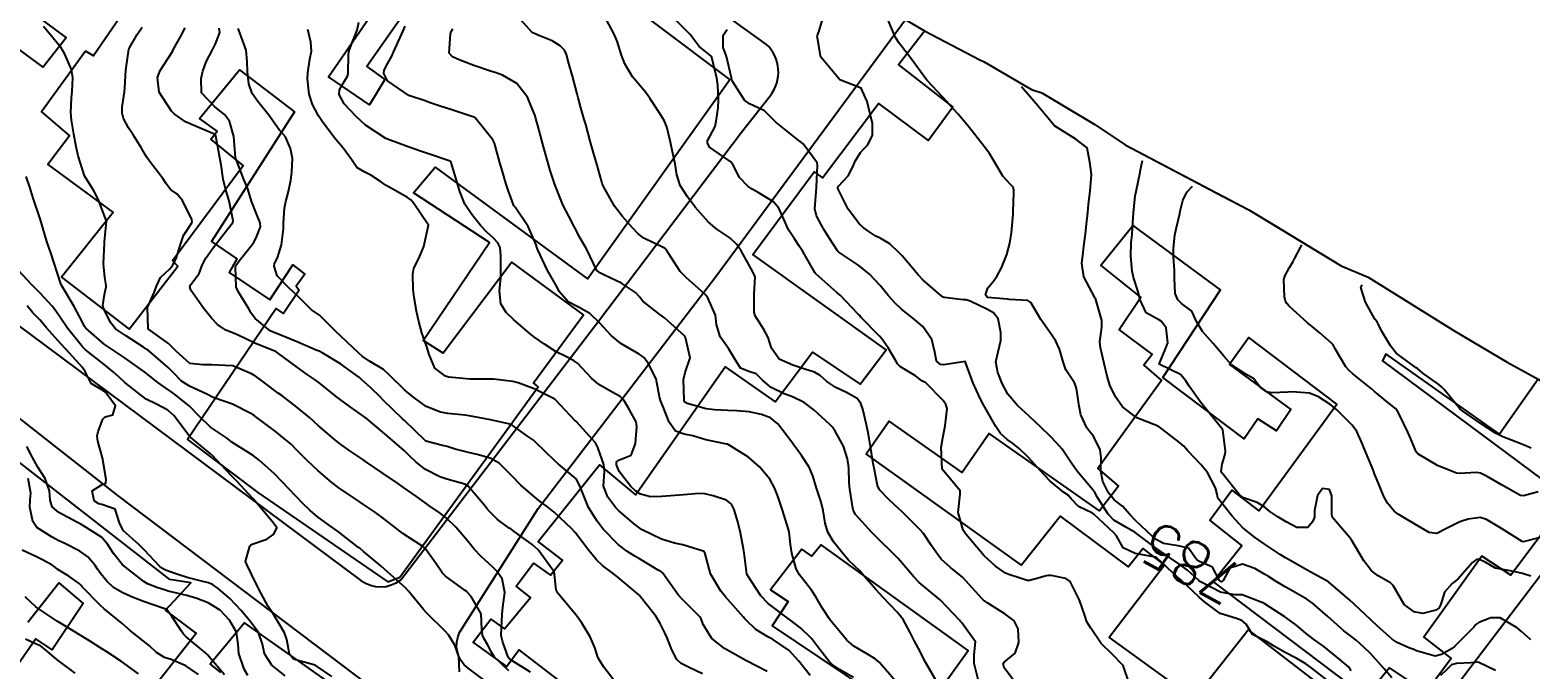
# Model space of a CAD drawing. Header units: metres. Extents: x 318500 to 325275, y 7408834 to 7428799.
# Drawn here: x 320847.7 to 320987, y 7409921.6 to 7409980.9 of the extents above; entities that cross this region are included whole.
import ezdxf
from ezdxf.enums import TextEntityAlignment as Align

# ---------------------------------------------------------------- set-up
doc = ezdxf.new("R2010")
doc.units = ezdxf.units.M
doc.header["$MEASUREMENT"] = 0
for name, color, linetype in [('Area', 45, 'Continuous'), ('Cotas', 45, 'Continuous'), ('Curvas de Nivel 1m', 11, 'Continuous'), ('Curvas de Nivel 5m', 15, 'Continuous'), ('Edificações', 30, 'Continuous'), ('Vias Primárias', 230, 'Continuous')]:
    doc.layers.add(name, color=color, linetype=linetype)
doc.styles.add('Style-STANDARD', font='STANDARD.shx')

msp = doc.modelspace()

# ---------------------------------------------------------------- linework, layer by layer
at = {"layer": 'Area'}
msp.add_lwpolyline([(320926.56, 7409983.34), (320930.76, 7409980.88), (320935.91, 7409978.19), (320936.31, 7409977.99), (320940.7, 7409975.44), (320941.67, 7409975.12), (320944.6, 7409973.37), (320946.57, 7409972.17), (320949.39, 7409970.28), (320958.44, 7409965.54), (320960.87, 7409964.27), (320963.3, 7409962.81), (320969.46, 7409959.05), (320971.97, 7409958.01), (320980.02, 7409953), (320984.87, 7409950.13), (320987.75, 7409948.55), (320990.34, 7409946.89), (320998.12, 7409941.73), (321000, 7409940.63)], dxfattribs=at)
at = {"layer": 'Curvas de Nivel 1m', "flags": 128}
for points, elevation in [([(320924.15, 7409920.85), (320922.87, 7409921.61), (320922.17, 7409922.06), (320921.89, 7409922.33), (320920.81, 7409923.73), (320920.35, 7409924.36), (320920.28, 7409924.44), (320920.2, 7409924.53), (320919.27, 7409925.44), (320918.22, 7409926.24), (320918.01, 7409926.39), (320916.24, 7409927.73), (320915.57, 7409928.42), (320914.28, 7409930.38), (320914.26, 7409930.44), (320914.04, 7409932.18), (320914, 7409932.44), (320913.96, 7409932.79), (320913.65, 7409934.45), (320913.4, 7409935.39), (320913.09, 7409936.46), (320912.84, 7409936.94), (320912.37, 7409937.3), (320911.14, 7409937.71), (320910.37, 7409937.91), (320909.82, 7409937.94), (320908.37, 7409937.81), (320907.58, 7409937.74), (320906.37, 7409937.64), (320905.3, 7409937.63), (320904.37, 7409937.86), (320903.94, 7409938.14), (320903.47, 7409938.58), (320902.4, 7409939.96), (320902.16, 7409940.6), (320902.15, 7409940.87), (320902.42, 7409941.06), (320903.51, 7409941.5), (320903.93, 7409942.58), (320904.04, 7409944.16), (320903.97, 7409944.58), (320903.37, 7409945.69), (320902.84, 7409946.59), (320902.5, 7409946.94), (320901.76, 7409947.35), (320900.51, 7409948.04), (320899.83, 7409948.64), (320898.53, 7409950.02), (320898.17, 7409950.29), (320897.37, 7409950.67), (320896.55, 7409951.09), (320895.46, 7409951.79), (320894.57, 7409952.4), (320894.16, 7409952.71), (320892.59, 7409954.08), (320891.89, 7409954.74), (320891.4, 7409955.54), (320891.27, 7409956.75), (320891.42, 7409957.96), (320891.42, 7409958.75), (320891.42, 7409960), (320891.35, 7409960.75), (320891.14, 7409961.21), (320890.69, 7409961.66), (320890.1, 7409962.18), (320889.54, 7409962.78), (320889.17, 7409963.25), (320888.72, 7409963.82), (320888.07, 7409964.8), (320887.6, 7409965.95), (320887.34, 7409966.8), (320886.78, 7409968.66), (320886.72, 7409968.76), (320886.62, 7409968.81), (320884.79, 7409969.42), (320883.94, 7409969.7), (320882.8, 7409970.11), (320880.88, 7409970.82), (320880.81, 7409970.85), (320880.73, 7409970.89), (320878.83, 7409972.11), (320877.96, 7409972.93), (320877.42, 7409973.52), (320876.85, 7409974.11), (320876.39, 7409974.95), (320876.41, 7409975.41), (320876.88, 7409976.21), (320877.17, 7409976.66), (320877.23, 7409976.94), (320877.26, 7409978.6), (320877.3, 7409978.94), (320877.52, 7409979.54), (320878.05, 7409980.93), (320878.21, 7409981.67)], 778), ([(320928.14, 7409920.44), (320926.55, 7409922.27), (320926.17, 7409922.6), (320925.45, 7409923.02), (320924.19, 7409923.77), (320923.55, 7409924.32), (320922.22, 7409925.93), (320922.04, 7409926.15), (320921.9, 7409926.33), (320921.25, 7409927.33), (320920.66, 7409928.35), (320920.26, 7409928.97), (320919.15, 7409930.38), (320918.84, 7409930.93), (320918.43, 7409932.39), (320918.31, 7409933.19), (320918.18, 7409934.39), (320918.13, 7409934.59), (320917.56, 7409936.4), (320917.17, 7409937.6), (320916.86, 7409938.41), (320916.39, 7409939.25), (320915.43, 7409940.42), (320914.42, 7409941.29), (320912.53, 7409942.47), (320912.47, 7409942.5), (320912.44, 7409942.5), (320912.41, 7409942.5), (320910.44, 7409942.92), (320909.24, 7409943.3), (320908.45, 7409943.44), (320907.64, 7409943.72), (320907.04, 7409944.54), (320906.48, 7409945.98), (320906.25, 7409946.55), (320906.14, 7409946.91), (320905.82, 7409948.56), (320905.08, 7409950.02), (320904.68, 7409950.57), (320904.54, 7409950.69), (320904.27, 7409950.85), (320902.56, 7409951.86), (320901.65, 7409952.61), (320900.59, 7409953.75), (320899.68, 7409954.64), (320898.61, 7409955.24), (320897.66, 7409955.71), (320896.84, 7409956.68), (320896.63, 7409957.08), (320895.71, 7409958.69), (320894.84, 7409960.54), (320894.78, 7409960.71), (320894.76, 7409960.78), (320894.68, 7409961.01), (320893.96, 7409962.72), (320892.73, 7409964.51), (320892.63, 7409964.63), (320892.57, 7409964.73), (320892.08, 7409966.07), (320891.86, 7409966.74), (320891.61, 7409967.59), (320891.28, 7409968.75), (320890.81, 7409970.45), (320890.65, 7409970.76), (320890.05, 7409971.54), (320889.02, 7409972.79), (320888.91, 7409972.86), (320888.84, 7409972.88), (320888.7, 7409972.93), (320886.85, 7409973.53), (320885.87, 7409973.85), (320884.85, 7409974.2), (320884.38, 7409974.37), (320882.86, 7409974.87), (320880.88, 7409976.23), (320880.54, 7409976.9), (320880.56, 7409977.23), (320880.9, 7409977.88), (320881.28, 7409978.52), (320881.45, 7409978.88), (320881.91, 7409979.9), (320882.33, 7409980.88), (320882.52, 7409981.31)], 779), ([(320935.76, 7409920.54), (320935.36, 7409922.16), (320935.38, 7409922.96), (320935.49, 7409924.16), (320934.22, 7409925.94), (320934.1, 7409926.06), (320934, 7409926.17), (320932.25, 7409928.03), (320932.06, 7409928.2), (320930.27, 7409929.67), (320929.73, 7409930.24), (320928.3, 7409931.9), (320928.13, 7409932.08), (320927.94, 7409932.26), (320926.32, 7409933.86), (320925.9, 7409934.29), (320924.36, 7409935.98), (320924.17, 7409936.31), (320924.1, 7409936.57), (320923.82, 7409938.32), (320923.77, 7409938.93), (320923.73, 7409940.32), (320923.6, 7409941.14), (320923.22, 7409942.32), (320922.45, 7409943.72), (320922.2, 7409944.08), (320921.98, 7409944.34), (320920.48, 7409945.71), (320919.59, 7409946.37), (320918.5, 7409946.9), (320917.71, 7409947.19), (320916.51, 7409947.76), (320915.75, 7409948.42), (320915.12, 7409949.03), (320914.53, 7409949.24), (320913.66, 7409949.58), (320913.12, 7409950.46), (320912.55, 7409951.38), (320911.79, 7409952.48), (320911.45, 7409953.62), (320911.34, 7409954.48), (320910.62, 7409956.1), (320910.45, 7409956.33), (320910.29, 7409956.49), (320908.64, 7409957.96), (320908.06, 7409958.53), (320906.95, 7409960.27), (320906.79, 7409960.55), (320906.74, 7409960.61), (320906.68, 7409960.66), (320906.48, 7409960.75), (320904.69, 7409961.64), (320904.15, 7409962.03), (320903.63, 7409962.59), (320902.72, 7409963.63), (320901.96, 7409964.61), (320900.94, 7409966.44), (320900.86, 7409966.63), (320900.83, 7409966.7), (320900.76, 7409966.94), (320900.29, 7409968.63), (320900.09, 7409969.34), (320899.72, 7409970.64), (320899.29, 7409972.19), (320899.16, 7409972.65), (320898.85, 7409973.73), (320898.65, 7409974.44), (320898.59, 7409974.65), (320898.49, 7409975.03), (320898.05, 7409976.66), (320897.72, 7409977.85), (320897.5, 7409978.67), (320897.32, 7409979.07), (320896.93, 7409979.48), (320896.18, 7409979.94), (320894.94, 7409980.43), (320894.33, 7409980.72), (320892.96, 7409982.22)], 781), ([(320939.39, 7409920.1), (320938.16, 7409921.75), (320938.07, 7409922.12), (320938.1, 7409922.2), (320938.17, 7409922.27), (320939.19, 7409923.1), (320939.51, 7409924.1), (320939.47, 7409925.36), (320939.08, 7409926.11), (320938.23, 7409926.75), (320936.63, 7409927.76), (320936.25, 7409928.02), (320936.1, 7409928.15), (320934.28, 7409930.17), (320933.16, 7409931.05), (320932.3, 7409931.85), (320932.14, 7409932.04), (320932.02, 7409932.2), (320931.39, 7409933.13), (320930.65, 7409934.23), (320930.34, 7409934.6), (320928.65, 7409936.25), (320928.36, 7409936.52), (320927.47, 7409937.36), (320926.58, 7409938.28), (320926.39, 7409938.69), (320926.07, 7409940.29), (320925.99, 7409940.71), (320925.73, 7409942.29), (320925.57, 7409943.42), (320925.38, 7409944.3), (320925.03, 7409945.76), (320924.86, 7409946.3), (320924.5, 7409946.76), (320923.52, 7409947.3), (320922.51, 7409947.76), (320921.69, 7409948.34), (320921.06, 7409948.89), (320920.53, 7409949.18), (320919.64, 7409949.48), (320918.53, 7409949.84), (320917.27, 7409950.4), (320916.55, 7409951.41), (320916.25, 7409952.41), (320915.85, 7409953.15), (320915.03, 7409954.43), (320914.93, 7409954.77), (320914.93, 7409956.44), (320915.04, 7409958.04), (320914.86, 7409958.44), (320914.66, 7409958.78), (320913.72, 7409960.45), (320913.3, 7409961.08), (320912.69, 7409961.65), (320911.47, 7409962.48), (320910.71, 7409963.11), (320909.46, 7409964.51), (320908.74, 7409965.47), (320908.07, 7409966.53), (320907.75, 7409967.51), (320907.6, 7409968.54), (320907.27, 7409970.08), (320907.16, 7409970.54), (320906.83, 7409971.95), (320906.59, 7409972.55), (320906.11, 7409973.3), (320905.29, 7409974.57), (320904.87, 7409975.15), (320903.65, 7409976.59), (320902.91, 7409977.8), (320902.63, 7409978.6), (320902.22, 7409979.9), (320901.9, 7409980.62), (320900.97, 7409982.35)], 782), ([(320949.78, 7409920.33), (320949.22, 7409921.97), (320948.19, 7409923.03), (320947.18, 7409924), (320946.21, 7409925.42), (320945.98, 7409925.78), (320945.84, 7409926.02), (320945.64, 7409926.6), (320945.17, 7409928.03), (320944.28, 7409929.76), (320943.9, 7409930.05), (320942.53, 7409930.31), (320942.28, 7409930.32), (320942.07, 7409930.28), (320941.31, 7409930.08), (320940.5, 7409929.86), (320940.28, 7409929.86), (320939.54, 7409930.1), (320938.59, 7409930.42), (320938.28, 7409930.55), (320937.36, 7409931.2), (320936.3, 7409932.15), (320934.59, 7409934.17), (320934.34, 7409934.54), (320933.88, 7409936.18), (320934.07, 7409937.87), (320934.07, 7409938.17), (320932.41, 7409940.2), (320932.31, 7409942.2), (320932.45, 7409943.09), (320932.68, 7409944.2), (320932.86, 7409945.81), (320932.74, 7409946.2), (320932.5, 7409946.56), (320930.84, 7409948.23), (320930.62, 7409948.33), (320930.52, 7409948.39), (320929.92, 7409948.85), (320928.53, 7409949.68), (320928.26, 7409949.98), (320928.1, 7409950.26), (320927.39, 7409951.44), (320926.81, 7409952.28), (320926.57, 7409952.54), (320924.86, 7409954.31), (320924.74, 7409954.44), (320924.6, 7409954.59), (320922.91, 7409956.33), (320922.62, 7409956.6), (320920.93, 7409958.07), (320920.65, 7409958.32), (320920.62, 7409958.36), (320920.57, 7409958.44), (320919.45, 7409960.38), (320919.16, 7409960.86), (320918.69, 7409961.57), (320918.14, 7409962.4), (320917.66, 7409963.46), (320917.23, 7409964.41), (320916.74, 7409964.99), (320915.31, 7409965.87), (320914.76, 7409966.18), (320914.34, 7409966.45), (320913.57, 7409967.26), (320912.96, 7409968.47), (320912.78, 7409968.71), (320912.08, 7409969.19), (320910.8, 7409970.08), (320910.61, 7409970.49), (320910.61, 7409970.69), (320910.82, 7409971.08), (320911.33, 7409971.99), (320911.42, 7409972.48), (320911.6, 7409973.73), (320911.62, 7409974.48), (320911.55, 7409975.82), (320911.46, 7409976.48), (320911, 7409978.41), (320910.97, 7409978.49), (320910.92, 7409978.55), (320909.83, 7409979.41), (320908.98, 7409980.52), (320908.94, 7409980.58), (320906.97, 7409982.55)], 783), ([(320974.16, 7409920.81), (320973.45, 7409921.65), (320972.19, 7409923.07), (320971.57, 7409923.67), (320970.85, 7409924.32), (320970.21, 7409924.83), (320969.72, 7409925.2), (320969.12, 7409925.71), (320968.23, 7409926.52), (320966.81, 7409927.74), (320966.26, 7409928.13), (320965.4, 7409928.62), (320964.27, 7409929.26), (320963.42, 7409929.78), (320962.72, 7409930.22), (320962.29, 7409930.48), (320961.45, 7409930.97), (320960.3, 7409931.38), (320959.12, 7409931.01), (320958.5, 7409929.85), (320958.39, 7409929.74), (320958.28, 7409929.75), (320958.17, 7409929.85), (320957.51, 7409931.08), (320956.3, 7409931.63), (320956.13, 7409931.71), (320955.95, 7409931.89), (320955.27, 7409932.85), (320954.32, 7409933.09), (320952.95, 7409933.3), (320952.33, 7409933.63), (320951.94, 7409933.94), (320950.35, 7409935.44), (320949.84, 7409935.97), (320949.16, 7409936.77), (320948.37, 7409937.35), (320947.84, 7409938), (320947.33, 7409939.06), (320947.13, 7409940), (320947.16, 7409941.28), (320947.06, 7409942), (320946.45, 7409943.25), (320946.11, 7409943.67), (320945.83, 7409944.02), (320945.29, 7409945.22), (320945.11, 7409946.03), (320944.88, 7409947.67), (320944.75, 7409948.04), (320944.68, 7409948.2), (320944.52, 7409948.47), (320943.89, 7409949.4), (320943.68, 7409950.05), (320943.29, 7409951.33), (320942.95, 7409952.06), (320942.58, 7409952.63), (320941.57, 7409954.08), (320940.62, 7409955.66), (320940.35, 7409955.83), (320938.62, 7409955.95), (320938.46, 7409955.97), (320936.62, 7409956.13), (320936.57, 7409956.15), (320936.42, 7409956.36), (320936.63, 7409957.02), (320937.16, 7409957.63), (320937.5, 7409958.14), (320937.9, 7409958.89), (320938.39, 7409960.12), (320938.69, 7409961.16), (320938.85, 7409962.12), (320938.98, 7409963.87), (320938.99, 7409964.12), (320939.07, 7409965.8), (320939.07, 7409966.12), (320938.99, 7409966.35), (320938.76, 7409966.6), (320938.04, 7409967.4), (320937.59, 7409968.14), (320936.8, 7409969.48), (320936.31, 7409970.15), (320934.84, 7409971.98), (320934.68, 7409972.17), (320933.84, 7409973.17), (320932.94, 7409974.2), (320932.86, 7409974.28), (320931.05, 7409976.23), (320930.89, 7409976.42), (320929.55, 7409978.24), (320928.93, 7409979.04), (320928.39, 7409979.72), (320928.05, 7409980.26), (320927.39, 7409981.85)], 786), ([(320892.15, 7409921.47), (320890.83, 7409922.75), (320890.57, 7409923.15), (320890.18, 7409923.92), (320889.86, 7409924.44), (320889.71, 7409924.77), (320889.65, 7409925.32), (320889.58, 7409926.77), (320888.66, 7409928.37), (320888.29, 7409928.79), (320888.27, 7409928.81), (320888.25, 7409928.83), (320888.11, 7409928.94), (320886.26, 7409930.27), (320885.99, 7409930.54), (320885.79, 7409930.82), (320885.17, 7409931.71), (320884.37, 7409932.84), (320884.3, 7409932.91), (320884.08, 7409933.07), (320882.32, 7409934.23), (320881.47, 7409934.88), (320880.34, 7409935.74), (320879.66, 7409936.22), (320878.65, 7409936.92), (320878.35, 7409937.12), (320877.78, 7409937.51), (320876.37, 7409938.47), (320875.72, 7409938.96), (320874.4, 7409940.07), (320873.43, 7409940.98), (320872.92, 7409941.49), (320872.42, 7409942), (320871.92, 7409942.5), (320871.33, 7409943.02), (320870.44, 7409943.72), (320868.66, 7409945.05), (320868.46, 7409945.19), (320868.13, 7409945.39), (320866.48, 7409946.22), (320864.78, 7409946.81), (320864.49, 7409946.94), (320864.16, 7409947.11), (320862.5, 7409947.9), (320861.74, 7409948.37), (320860.97, 7409949.15), (320860.52, 7409949.63), (320858.67, 7409951.19), (320858.54, 7409951.29), (320858.23, 7409951.51), (320856.56, 7409952.6), (320855.63, 7409953.22), (320855.14, 7409953.79), (320854.59, 7409954.95), (320854.51, 7409955.16), (320854.48, 7409955.24), (320854.45, 7409955.38), (320854.61, 7409956.4), (320854.74, 7409957.11), (320854.75, 7409957.24), (320854.63, 7409957.98), (320854.51, 7409959.24), (320854.6, 7409961.17), (320854.6, 7409961.24), (320854.61, 7409961.31), (320854.68, 7409962.24), (320854.77, 7409963.17), (320854.77, 7409963.24), (320854.7, 7409963.45), (320854.02, 7409965.25), (320853.57, 7409966.09), (320852.83, 7409967.27), (320852.75, 7409967.43), (320852.15, 7409969.28), (320851.95, 7409970.12), (320851.74, 7409971.28), (320851.52, 7409972.58), (320851.46, 7409973.28), (320851.52, 7409974.61), (320851.58, 7409975.28), (320851.65, 7409976.51), (320851.53, 7409977.28), (320850.9, 7409978.7), (320850.7, 7409979.09), (320850.57, 7409979.3), (320848.94, 7409981.28)], 772), ([(320894.15, 7409921.34), (320892.52, 7409922.37), (320892.17, 7409922.62), (320892.08, 7409922.73), (320891.59, 7409924.14), (320891.45, 7409924.74), (320891.46, 7409925.48), (320891.54, 7409926.74), (320891.58, 7409927.39), (320891.78, 7409928.74), (320891.54, 7409930.02), (320891.01, 7409930.75), (320890.64, 7409931.12), (320890.28, 7409931.44), (320889.59, 7409932.07), (320888.94, 7409932.78), (320888.31, 7409933.53), (320887.24, 7409934.8), (320886.34, 7409935.68), (320885.69, 7409936.17), (320884.73, 7409936.83), (320884.35, 7409937.1), (320883.56, 7409937.66), (320882.37, 7409938.5), (320881.81, 7409938.88), (320880.39, 7409939.84), (320878.83, 7409940.91), (320878.58, 7409941.09), (320878.41, 7409941.2), (320877.38, 7409941.9), (320876.43, 7409942.57), (320875.93, 7409942.96), (320874.45, 7409944.24), (320873.64, 7409944.98), (320872.47, 7409945.96), (320871.06, 7409947.02), (320870.73, 7409947.26), (320870.49, 7409947.44), (320869.04, 7409948.51), (320868.51, 7409948.9), (320868.41, 7409948.96), (320868.24, 7409949.05), (320866.52, 7409949.78), (320865.79, 7409949.82), (320864.52, 7409949.88), (320863.76, 7409949.88), (320862.52, 7409950), (320861.26, 7409951.15), (320860.55, 7409951.85), (320858.69, 7409953.19), (320858.64, 7409953.26), (320858.59, 7409955.19), (320859.2, 7409956.59), (320859.42, 7409957.18), (320859.81, 7409957.99), (320860.64, 7409958.76), (320860.83, 7409958.98), (320860.94, 7409959.16), (320861.25, 7409959.75), (320861.7, 7409961.14), (320861.93, 7409961.89), (320862.7, 7409963.06), (320862.72, 7409963.1), (320862.73, 7409963.13), (320862.7, 7409963.37), (320861.84, 7409965.14), (320861.31, 7409965.73), (320860.74, 7409966.14), (320860.29, 7409966.72), (320860, 7409967.17), (320858.77, 7409968.79), (320858.5, 7409969.19), (320858.02, 7409969.97), (320857.26, 7409971.21), (320856.82, 7409971.88), (320856.35, 7409972.74), (320856.24, 7409973.22), (320856.25, 7409973.8), (320856.46, 7409975.22), (320856.49, 7409975.59), (320856.59, 7409977.21), (320856.87, 7409979.17), (320856.88, 7409979.21), (320856.89, 7409979.23), (320856.91, 7409979.29), (320857.62, 7409980.52), (320858.1, 7409981.2)], 773), ([(320901.89, 7409920.6), (320900.96, 7409921.81), (320900.47, 7409922.63), (320900.38, 7409922.84), (320900.18, 7409923.54), (320899.71, 7409924.63), (320898.9, 7409925.95), (320898.41, 7409926.65), (320898.22, 7409926.87), (320896.69, 7409928.67), (320896.56, 7409928.98), (320896.37, 7409930.68), (320896.32, 7409930.73), (320896.27, 7409930.78), (320894.86, 7409932.7), (320894.31, 7409933.19), (320892.65, 7409934.4), (320892.33, 7409934.64), (320892.19, 7409934.73), (320891.11, 7409935.52), (320890.34, 7409936.26), (320890.12, 7409936.53), (320889.94, 7409936.77), (320888.38, 7409938.6), (320888.07, 7409938.79), (320886.39, 7409939.26), (320885.73, 7409939.48), (320884.4, 7409940.16), (320883.54, 7409940.85), (320882.97, 7409941.41), (320882.42, 7409941.91), (320881.32, 7409942.88), (320880.44, 7409943.64), (320878.89, 7409944.91), (320878.46, 7409945.24), (320877.42, 7409945.99), (320876.49, 7409946.65), (320876.11, 7409946.95), (320874.5, 7409948.22), (320874.06, 7409948.53), (320873.41, 7409948.99), (320872.52, 7409949.62), (320870.64, 7409951.03), (320870.54, 7409951.08), (320870.47, 7409951.11), (320868.55, 7409951.87), (320867.01, 7409952.63), (320866.57, 7409952.82), (320865.88, 7409953.09), (320865.1, 7409953.63), (320864.58, 7409954.19), (320863.78, 7409955.12), (320862.62, 7409956.8), (320862.53, 7409957.13), (320862.55, 7409957.21), (320862.62, 7409957.32), (320863.4, 7409958.36), (320863.68, 7409959.12), (320864.01, 7409959.77), (320864.67, 7409960.7), (320864.97, 7409961.11), (320865.72, 7409962.06), (320866.52, 7409963.08), (320866.55, 7409963.23), (320866.18, 7409965.09), (320865.85, 7409966.2), (320865.63, 7409967.1), (320865.42, 7409968.45), (320865.31, 7409969.1), (320864.97, 7409970.95), (320864.94, 7409971.11), (320864.91, 7409971.21), (320864.81, 7409971.28), (320864.51, 7409971.42), (320862.82, 7409972.13), (320862.12, 7409972.44), (320861.08, 7409973.16), (320860.83, 7409973.41), (320859.67, 7409975.18), (320859.52, 7409976.54), (320859.78, 7409977.18), (320860.91, 7409978.97), (320861.02, 7409979.16), (320861.69, 7409980.39), (320862.08, 7409981.14)], 774), ([(320916.16, 7409921.42), (320914.17, 7409922.44), (320912.19, 7409923.55), (320911.02, 7409924.48), (320910.21, 7409925.76), (320910.01, 7409926.29), (320909.88, 7409926.5), (320908.24, 7409928.13), (320907.89, 7409928.53), (320906.88, 7409929.93), (320906.45, 7409930.55), (320906.36, 7409930.63), (320906.28, 7409930.68), (320906.01, 7409930.83), (320904.29, 7409931.86), (320903.85, 7409932.13), (320903.11, 7409932.59), (320902.31, 7409933.2), (320900.91, 7409934.62), (320900.34, 7409935.35), (320899.56, 7409936.64), (320898.98, 7409938.04), (320898.75, 7409938.65), (320898.39, 7409939.3), (320896.75, 7409940.67), (320896.41, 7409940.95), (320894.62, 7409942.71), (320894.53, 7409942.8), (320894.44, 7409942.88), (320893.9, 7409943.26), (320892.46, 7409944.26), (320892.13, 7409944.41), (320890.46, 7409944.76), (320888.47, 7409945.15), (320888.05, 7409945.21), (320886.47, 7409945.37), (320885.8, 7409945.49), (320884.48, 7409946.01), (320883.29, 7409946.86), (320882.85, 7409947.22), (320882.5, 7409947.51), (320881.1, 7409948.88), (320880.52, 7409949.45), (320879.21, 7409950.23), (320878.54, 7409950.67), (320878.24, 7409950.92), (320876.56, 7409952.54), (320876.12, 7409952.95), (320874.58, 7409954.47), (320874.29, 7409954.68), (320873.81, 7409954.98), (320872.61, 7409956.2), (320871.71, 7409957.01), (320870.64, 7409958.13), (320870.34, 7409959.03), (320870.4, 7409959.28), (320870.66, 7409959.79), (320871.04, 7409961.02), (320871.21, 7409962.51), (320871.23, 7409963.02), (320871.33, 7409964.41), (320871.44, 7409965.02), (320871.68, 7409965.96), (320871.89, 7409967.01), (320872.01, 7409967.76), (320872.06, 7409969.01), (320871.87, 7409969.94), (320871.42, 7409971.02), (320871.13, 7409971.34), (320870.82, 7409971.68), (320869.86, 7409973.04), (320868.85, 7409974.33), (320868.32, 7409975.06), (320868, 7409975.94), (320867.87, 7409977.07), (320867.85, 7409978.02), (320867.74, 7409979.07), (320867.08, 7409980.94), (320867.02, 7409981.08)], 776), ([(320920.15, 7409921.03), (320919.09, 7409922.38), (320918.18, 7409923.36), (320916.65, 7409924.41), (320916.2, 7409924.63), (320915.09, 7409925.31), (320914.22, 7409926.13), (320914.07, 7409926.29), (320913.94, 7409926.44), (320912.25, 7409928.38), (320912.17, 7409928.47), (320911.85, 7409928.88), (320910.88, 7409930.48), (320910.34, 7409932.45), (320910.33, 7409932.49), (320910.3, 7409932.54), (320910.21, 7409932.58), (320908.31, 7409933.17), (320907.53, 7409933.31), (320906.32, 7409933.68), (320904.54, 7409934.57), (320904.33, 7409934.71), (320903.81, 7409935.1), (320902.36, 7409936.31), (320902.08, 7409936.6), (320901.34, 7409937.58), (320900.95, 7409938.62), (320901.04, 7409939.98), (320900.97, 7409940.62), (320900.43, 7409942.2), (320900.21, 7409942.63), (320898.46, 7409944.54), (320898.41, 7409944.6), (320898.35, 7409944.65), (320896.49, 7409946.62), (320896.41, 7409946.68), (320894.5, 7409947.65), (320893.03, 7409948.21), (320892.51, 7409948.32), (320890.74, 7409948.53), (320890.52, 7409948.55), (320888.76, 7409948.54), (320888.52, 7409948.55), (320886.59, 7409948.74), (320886.52, 7409948.74), (320886.47, 7409948.76), (320886.27, 7409948.81), (320885.27, 7409949.57), (320884.76, 7409950.84), (320884.55, 7409951.56), (320884.08, 7409952.85), (320883.76, 7409954.03), (320883.58, 7409954.86), (320883.36, 7409956.11), (320883.28, 7409956.86), (320883.22, 7409958.28), (320883.34, 7409958.86), (320883.78, 7409959.73), (320884.25, 7409960.85), (320884.7, 7409962.84), (320883.32, 7409964.86), (320883.06, 7409965.19), (320882.74, 7409965.42), (320881.59, 7409966.04), (320880.75, 7409966.52), (320880.22, 7409966.9), (320879.34, 7409967.49), (320878.77, 7409967.75), (320878.02, 7409968.18), (320877.53, 7409968.94), (320876.8, 7409969.96), (320875.94, 7409970.96), (320874.83, 7409972.43), (320874.47, 7409972.98), (320873.92, 7409974.05), (320873.62, 7409974.99), (320873.46, 7409976.42), (320873.48, 7409976.99), (320873.66, 7409978.24), (320873.81, 7409978.99), (320873.76, 7409979.82), (320873.48, 7409980.99)], 777), ([(320968.15, 7409920.62), (320966.74, 7409921.73), (320966.18, 7409922.11), (320965.33, 7409922.61), (320964.19, 7409923.2), (320963.17, 7409923.79), (320962.58, 7409924.17), (320962.21, 7409924.35), (320961.23, 7409924.84), (320960.62, 7409925.82), (320960.22, 7409926.16), (320959.73, 7409926.33), (320958.23, 7409926.81), (320956.75, 7409927.87), (320956.26, 7409928.3), (320954.56, 7409929.91), (320954.41, 7409930.04), (320954.28, 7409930.15), (320952.36, 7409931.93), (320952.3, 7409931.98), (320952.2, 7409932.03), (320950.31, 7409932.37), (320949.22, 7409932.88), (320948.58, 7409933.99), (320948.33, 7409934.27), (320946.49, 7409936.01), (320946.36, 7409936.11), (320945.06, 7409936.73), (320944.37, 7409937.43), (320944.1, 7409937.77), (320943.68, 7409938.05), (320942.4, 7409939.12), (320941.51, 7409940.08), (320940.43, 7409941.27), (320939.55, 7409942.1), (320938.93, 7409942.6), (320938.45, 7409942.94), (320937.82, 7409943.5), (320937.39, 7409944.14), (320936.48, 7409945.72), (320936.24, 7409946.15), (320935.97, 7409946.68), (320935.29, 7409948.16), (320934.54, 7409950.17), (320932.54, 7409949.86), (320932.24, 7409949.91), (320931.88, 7409950.21), (320931.71, 7409951.06), (320931.43, 7409952.22), (320930.59, 7409953.42), (320929.64, 7409954.24), (320928.61, 7409955.04), (320927.99, 7409955.63), (320927.43, 7409956.27), (320926.63, 7409957.24), (320925.64, 7409958.3), (320924.66, 7409959.09), (320922.81, 7409960.33), (320922.68, 7409960.46), (320921.94, 7409961.59), (320921.48, 7409962.35), (320921.19, 7409962.84), (320920.72, 7409963.71), (320920.57, 7409964.36), (320920.73, 7409966.33), (320920.73, 7409966.36), (320920.77, 7409967.07), (320920.81, 7409968.36), (320920.78, 7409968.63), (320919.48, 7409970.38), (320918.82, 7409970.91), (320916.94, 7409972.41), (320916.84, 7409972.51), (320915.89, 7409973.46), (320914.86, 7409973.95), (320914.5, 7409974.09), (320914.05, 7409974.45), (320912.89, 7409976.22), (320912.84, 7409976.47), (320912.84, 7409976.52), (320912.36, 7409978.48), (320912.06, 7409979.34), (320912.05, 7409980.48), (320912.43, 7409981)], 784), ([(320987.09, 7409924.35), (320986.22, 7409925.11), (320985.82, 7409925.48), (320984.23, 7409926.4), (320983.35, 7409926.39), (320982.23, 7409925.96), (320981.98, 7409925.77), (320981.78, 7409925.54), (320980.2, 7409923.94), (320980.01, 7409923.75), (320979.76, 7409923.56), (320978.79, 7409922.98), (320978.19, 7409922.83), (320976.47, 7409923.33), (320976.2, 7409923.44), (320975.75, 7409923.62), (320974.67, 7409924.1), (320974.21, 7409924.41), (320972.81, 7409925.65), (320972.23, 7409926.18), (320970.64, 7409927.69), (320970.26, 7409928.04), (320968.28, 7409929.72), (320966.99, 7409930.44), (320966.29, 7409930.83), (320964.64, 7409931.77), (320964.3, 7409931.97), (320963.8, 7409932.28), (320962.32, 7409933.25), (320961.51, 7409933.81), (320960.34, 7409934.75), (320959.35, 7409935.84), (320958.37, 7409937.04), (320958.01, 7409937.49), (320957.94, 7409937.86), (320957.79, 7409938.46), (320957.03, 7409939.87), (320956.42, 7409940.62), (320955.22, 7409941.9), (320954.86, 7409942.32), (320954.45, 7409942.66), (320952.8, 7409943.93), (320952.46, 7409944.17), (320952.07, 7409944.33), (320950.47, 7409944.95), (320949.15, 7409945.98), (320948.5, 7409946.89), (320947.97, 7409948), (320947.72, 7409948.81), (320947.46, 7409950), (320947.11, 7409951.46), (320947.05, 7409952.01), (320947.23, 7409953.36), (320947.24, 7409954), (320946.68, 7409955.95), (320946.66, 7409956.01), (320946.62, 7409956.07), (320945.55, 7409958.03), (320945.38, 7409959.32), (320945.46, 7409960.03), (320945.57, 7409960.9), (320945.7, 7409962.03), (320945.8, 7409962.94), (320945.92, 7409964.02), (320945.99, 7409964.77), (320946.14, 7409966.02), (320946.27, 7409967.52), (320946.22, 7409968.02), (320946.12, 7409968.69), (320945.86, 7409970.02), (320944.82, 7409970.82), (320942.84, 7409972.07), (320941.12, 7409974.09), (320939.76, 7409975.67)], 787), ([(320987.07, 7409930.25), (320986.29, 7409930.51), (320985.49, 7409930.69), (320984.29, 7409930.9), (320983.78, 7409931), (320982.88, 7409931.52), (320982.3, 7409931.82), (320982.04, 7409931.8), (320981.67, 7409931.54), (320980.28, 7409929.99), (320979.78, 7409929.57), (320979.05, 7409928.79), (320978.68, 7409927.58), (320978.52, 7409927.3), (320978.24, 7409927.11), (320977.03, 7409926.81), (320976.24, 7409926.95), (320975.31, 7409927.62), (320974.28, 7409929.38), (320974.04, 7409929.64), (320972.9, 7409930.28), (320972.29, 7409930.75), (320971.55, 7409931.68), (320970.46, 7409933.56), (320970.38, 7409933.69), (320970.33, 7409933.77), (320968.66, 7409935.72), (320968.6, 7409935.95), (320968.59, 7409937.72), (320968.39, 7409938.29), (320967.72, 7409938.4), (320967.26, 7409937.74), (320966.98, 7409936.35), (320966.97, 7409935.74), (320966.8, 7409935.3), (320966.35, 7409934.78), (320965.34, 7409934.77), (320964.35, 7409935.3), (320963.58, 7409935.78), (320962.84, 7409936.27), (320962.37, 7409936.65), (320961.66, 7409937.1), (320960.38, 7409937.54), (320960, 7409937.83), (320958.41, 7409939.81), (320958.38, 7409939.85), (320958.3, 7409939.96), (320958.42, 7409940.65), (320958.69, 7409941.59), (320958.7, 7409941.85), (320958.46, 7409943.85), (320956.84, 7409945.87), (320956.5, 7409946.3), (320955.34, 7409947.9), (320955.02, 7409948.4), (320954.53, 7409948.98), (320952.54, 7409949.93), (320953.13, 7409951.35), (320953.35, 7409951.92), (320953.19, 7409953.32), (320952.73, 7409953.93), (320952.6, 7409954.02), (320951.35, 7409954.69), (320950.77, 7409955.96), (320950.63, 7409956.55), (320950.18, 7409957.97), (320950.06, 7409958.57), (320949.92, 7409959.97), (320949.96, 7409961.24), (320950.05, 7409961.97), (320950.09, 7409962.59), (320950.16, 7409963.97), (320950.34, 7409965.55), (320950.41, 7409965.97), (320950.78, 7409967.76), (320950.82, 7409967.96), (320951, 7409968.85)], 788), ([(320887.58, 7409921.37), (320887.51, 7409922.8), (320887.13, 7409923.85), (320886.54, 7409924.81), (320886.2, 7409925.19), (320884.53, 7409926.84), (320884.23, 7409927.17), (320882.83, 7409928.86), (320882.55, 7409929.17), (320882.26, 7409929.43), (320880.63, 7409930.89), (320880.27, 7409931.21), (320878.66, 7409932.55), (320878.3, 7409932.85), (320878.2, 7409932.92), (320876.32, 7409934.37), (320875.5, 7409934.96), (320874.34, 7409935.8), (320873.71, 7409936.35), (320873.03, 7409936.99), (320872.36, 7409937.67), (320871.11, 7409939.02), (320870.39, 7409939.76), (320868.97, 7409941.04), (320868.41, 7409941.46), (320867.42, 7409942.07), (320866.43, 7409942.71), (320866.22, 7409942.88), (320865.92, 7409943.09), (320864.44, 7409944.1), (320863.4, 7409945.12), (320862.47, 7409946.06), (320861.11, 7409947.15), (320860.75, 7409947.41), (320860.49, 7409947.59), (320859.56, 7409948.23), (320858.51, 7409949.06), (320858.35, 7409949.19), (320856.53, 7409950.5), (320855.39, 7409951.23), (320854.55, 7409951.8), (320852.86, 7409953.27), (320852.73, 7409953.43), (320852.57, 7409953.76), (320851.78, 7409955.28), (320850.62, 7409957.22), (320850.57, 7409957.29), (320850.53, 7409957.38), (320849.92, 7409959.3), (320849.62, 7409960.26), (320849.25, 7409961.31), (320848.7, 7409963.13), (320848.64, 7409963.32), (320848.61, 7409963.41), (320847.98, 7409965.33), (320847.69, 7409966.28), (320847.32, 7409967.34)], 771), ([(320987.95, 7409933.84), (320986.49, 7409933.48), (320986.33, 7409933.45), (320986.31, 7409933.46), (320986.27, 7409933.48), (320984.35, 7409934.68), (320982.97, 7409935.52), (320982.36, 7409935.71), (320981.24, 7409935.55), (320980.58, 7409935.34), (320980.36, 7409935.25), (320979.25, 7409934.67), (320978.34, 7409934.22), (320977.63, 7409934.31), (320976.35, 7409935.04), (320975.36, 7409935.63), (320974.74, 7409936.01), (320974.37, 7409936.3), (320973.76, 7409937.03), (320973.43, 7409937.65), (320972.74, 7409939.33), (320972.6, 7409939.67), (320972.42, 7409940.12), (320971.79, 7409941.68), (320971.33, 7409942.8), (320970.9, 7409943.69), (320970.47, 7409944.27), (320969.06, 7409945.71), (320968.5, 7409946.16), (320967.34, 7409946.9), (320966.51, 7409947.23), (320964.92, 7409947.36), (320964.51, 7409947.35), (320963.01, 7409947.29), (320962.51, 7409947.38), (320961.93, 7409947.81), (320961.33, 7409948.62), (320960.53, 7409949.03), (320959.29, 7409949.84), (320958.55, 7409950.67), (320957.58, 7409951.86), (320956.59, 7409952.96), (320956.03, 7409953.89), (320955.58, 7409954.87), (320954.62, 7409955.58), (320954.28, 7409955.91), (320954.05, 7409956.49), (320953.99, 7409957.92), (320953.99, 7409958.59), (320953.9, 7409959.92), (320953.89, 7409960.71), (320954.01, 7409961.92), (320954.12, 7409962.5), (320954.46, 7409963.91), (320954.51, 7409964.14), (320954.75, 7409965.12), (320955.12, 7409965.9), (320955.64, 7409966.46)], 789), ([(320987.1, 7409942.13), (320986.45, 7409942.43), (320985.69, 7409942.73), (320984.46, 7409943.2), (320983.79, 7409943.52), (320982.47, 7409944.4), (320980.77, 7409945.56), (320980.49, 7409945.79), (320979.02, 7409947.58), (320978.78, 7409947.84), (320978.52, 7409948.04), (320977.05, 7409949.09), (320976.54, 7409949.54), (320976.49, 7409949.56), (320976.41, 7409949.61), (320974.56, 7409950.97), (320974.04, 7409951.65), (320973.22, 7409953.03), (320972.91, 7409953.67), (320972.8, 7409953.87), (320972.6, 7409954.12), (320971.73, 7409955.68), (320971.29, 7409957.04), (320971.41, 7409957.3)], 791), ([(320871.39, 7409921.01), (320870.15, 7409922.01), (320869.47, 7409923.04), (320869.28, 7409923.94), (320868.9, 7409925.04), (320868.2, 7409926), (320867.28, 7409927.06), (320866.24, 7409928.19), (320865.16, 7409929.1), (320864.64, 7409929.49), (320864.26, 7409929.64), (320863.59, 7409929.79), (320862.26, 7409930.15), (320861.5, 7409930.38), (320860.27, 7409930.81), (320860.03, 7409930.93), (320859.75, 7409931.17), (320858.29, 7409932.71), (320857.77, 7409933.2), (320856.32, 7409934.5), (320855.99, 7409935.22), (320855.6, 7409936.48), (320854.35, 7409936.92), (320854.08, 7409936.98), (320853.64, 7409937.25), (320853.44, 7409938.17), (320854.37, 7409938.76), (320854.73, 7409938.88), (320854.76, 7409939.23), (320854.41, 7409941.24), (320853.98, 7409942.8), (320853.92, 7409943.25), (320854, 7409943.68), (320854.45, 7409944.83), (320854.66, 7409945.04), (320855.36, 7409945.23), (320855.62, 7409946.08), (320854.76, 7409947.24), (320854.63, 7409947.38), (320854.49, 7409947.46), (320853.37, 7409948.13), (320852.79, 7409949.27), (320852.52, 7409949.67), (320851.03, 7409951.29), (320850.55, 7409951.82), (320849.2, 7409953.31), (320848.92, 7409953.66), (320848.58, 7409954.04), (320847.95, 7409954.69), (320847.42, 7409955.34)], 769), ([(320867.92, 7409921.05), (320867.58, 7409921.63), (320867.07, 7409923.07), (320867.02, 7409923.91), (320866.86, 7409925.07), (320866.21, 7409926.19), (320865.34, 7409927.09), (320864.23, 7409927.78), (320863.16, 7409928.2), (320862.24, 7409928.46), (320860.52, 7409928.88), (320860.25, 7409928.96), (320859.54, 7409929.17), (320858.6, 7409929.54), (320858.26, 7409929.75), (320856.38, 7409931.21), (320856.27, 7409931.32), (320855.44, 7409932.37), (320854.87, 7409933.23), (320854.31, 7409933.87), (320852.66, 7409934.93), (320852.33, 7409935.11), (320852.02, 7409935.27), (320850.34, 7409936.17), (320849.74, 7409936.7), (320849.56, 7409937.3), (320849.48, 7409938.19), (320849.09, 7409939.31), (320848.4, 7409940.39), (320847.88, 7409941.33), (320847.39, 7409942.3)], 768), ([(320865.74, 7409921.09), (320864.17, 7409922.96), (320864.01, 7409923.11), (320862.19, 7409924.63), (320861.94, 7409924.88), (320861.74, 7409925.14), (320860.84, 7409926.52), (320860.39, 7409927.16), (320860.22, 7409927.23), (320860.12, 7409927.26), (320858.23, 7409927.9), (320857.1, 7409928.34), (320856.24, 7409928.73), (320855.44, 7409929.22), (320854.82, 7409929.79), (320854.26, 7409930.49), (320853.95, 7409930.92), (320853.72, 7409931.25), (320853.06, 7409932.04), (320852.29, 7409932.59), (320850.9, 7409933.28), (320850.3, 7409933.57), (320849.74, 7409933.87), (320848.32, 7409934.78), (320847.94, 7409935.33), (320847.67, 7409936.65), (320847.68, 7409937.33), (320847.74, 7409937.95), (320847.52, 7409939.33)], 767), ([(320863.32, 7409921.12), (320862.15, 7409921.94), (320860.79, 7409922.53), (320860.16, 7409922.71), (320859.44, 7409923.17), (320858.77, 7409923.78), (320858.18, 7409924.26), (320857, 7409925.2), (320856.2, 7409925.9), (320854.56, 7409927.23), (320854.22, 7409927.53), (320852.53, 7409929.27), (320852.41, 7409929.42), (320852.25, 7409929.58), (320851.28, 7409930.26), (320850.27, 7409930.87), (320850.03, 7409931.05), (320849.69, 7409931.3), (320848.77, 7409931.81), (320848.28, 7409932.04), (320846.95, 7409932.68)], 766), ([(320851.88, 7409921.27), (320850.16, 7409922.53), (320849.27, 7409923.3), (320848.64, 7409923.78), (320848.18, 7409923.99), (320847.26, 7409924.41)], 764), ([(320983.78, 7409921.51), (320982.18, 7409922.27), (320981.5, 7409922.22), (320980.18, 7409922.15), (320979.72, 7409922.02), (320979.25, 7409921.57), (320978.7, 7409921.04)], 786)]:
    msp.add_lwpolyline(points, dxfattribs=dict(at, elevation=elevation))
at = {"layer": 'Curvas de Nivel 5m', "flags": 128}
for points, elevation in [([(320970.38, 7409921.48), (320970.27, 7409921.69), (320970.17, 7409921.81), (320969.52, 7409922.36), (320968.2, 7409923.45), (320967.84, 7409923.72), (320966.89, 7409924.42), (320966.21, 7409924.95), (320965.77, 7409925.31), (320965.23, 7409925.76), (320964.23, 7409926.5), (320962.32, 7409927.73), (320962.25, 7409927.77), (320962.19, 7409927.8), (320960.26, 7409928.53), (320959.58, 7409928.52), (320958.26, 7409928.78), (320956.44, 7409929.71), (320956.28, 7409929.81), (320956.2, 7409929.88), (320955.2, 7409930.81), (320954.3, 7409931.46), (320953.62, 7409931.92), (320952.31, 7409932.83), (320950.81, 7409933.95), (320950.34, 7409934.31), (320949.52, 7409934.79), (320948.35, 7409935.47), (320947.81, 7409936), (320946.83, 7409937.55), (320946.57, 7409938.01), (320946.38, 7409938.28), (320944.92, 7409940.03), (320944.42, 7409940.76), (320943.56, 7409942.05), (320943.03, 7409942.64), (320942.45, 7409943.21), (320941.57, 7409944.08), (320940.48, 7409945.12), (320939.4, 7409946.11), (320938.51, 7409947.15), (320937.97, 7409948.13), (320937.56, 7409949.17), (320937.39, 7409950.14), (320937.6, 7409951.09), (320937.85, 7409952.13), (320937.85, 7409952.86), (320937.6, 7409954.13), (320937.18, 7409954.71), (320936.61, 7409955.02), (320935, 7409955.78), (320934.62, 7409955.91), (320934.36, 7409955.92), (320932.62, 7409956.11), (320932.55, 7409956.13), (320932.44, 7409956.2), (320930.64, 7409957.73), (320930.16, 7409958.23), (320928.68, 7409959.99), (320928.45, 7409960.25), (320927.54, 7409961.11), (320926.69, 7409961.59), (320926.23, 7409961.82), (320925.5, 7409962.3), (320925.04, 7409962.64), (320924.71, 7409962.94), (320923.67, 7409964.32), (320922.76, 7409966.11), (320922.7, 7409966.27), (320922.7, 7409966.33), (320922.76, 7409966.46), (320923.66, 7409967.43), (320924.12, 7409968.32), (320924.32, 7409968.79), (320924.8, 7409969.57), (320925.16, 7409969.95), (320925.5, 7409970.3), (320925.92, 7409971.19), (320925.93, 7409972.29), (320925.7, 7409973.15), (320925.42, 7409974.3), (320924.88, 7409975.55), (320922.89, 7409976.33), (320921.2, 7409978.36), (320921.11, 7409978.55), (320920.93, 7409979.51), (320920.81, 7409980.23), (320920.8, 7409980.36), (320920.83, 7409980.47), (320920.95, 7409980.78), (320921.3, 7409982.02)], 785), ([(320910.15, 7409921.2), (320908.89, 7409921.78), (320908.16, 7409922.16), (320907.75, 7409922.53), (320907.3, 7409923.42), (320906.86, 7409924.54), (320906.65, 7409924.99), (320906.21, 7409925.87), (320905.79, 7409926.55), (320904.25, 7409928.5), (320904.18, 7409928.57), (320902.27, 7409930.18), (320901.72, 7409930.61), (320900.89, 7409931.23), (320900.29, 7409931.78), (320899.58, 7409932.64), (320898.32, 7409934.3), (320898.01, 7409934.65), (320896.35, 7409936.19), (320895.74, 7409936.69), (320894.95, 7409937.29), (320894.37, 7409937.75), (320893.26, 7409938.72), (320892.39, 7409939.59), (320891.24, 7409940.75), (320890.42, 7409941.22), (320889.21, 7409941.56), (320888.42, 7409941.74), (320887.16, 7409942.06), (320886.42, 7409942.28), (320886, 7409942.39), (320884.43, 7409942.79), (320884.4, 7409942.81), (320884.37, 7409942.84), (320882.46, 7409944.7), (320882.28, 7409944.87), (320880.49, 7409946.61), (320880.2, 7409946.89), (320879.33, 7409947.74), (320878.51, 7409948.49), (320878.27, 7409948.69), (320877.96, 7409948.93), (320876.53, 7409949.96), (320874.86, 7409950.97), (320874.54, 7409951.13), (320874.27, 7409951.24), (320872.55, 7409951.98), (320870.97, 7409952.62), (320870.57, 7409952.77), (320869.99, 7409953.04), (320868.58, 7409954.16), (320868.21, 7409954.68), (320868, 7409955.06), (320867, 7409956.69), (320866.83, 7409957.08), (320866.76, 7409958.97), (320866.8, 7409959.08), (320867.11, 7409959.53), (320868.33, 7409961.06), (320868.47, 7409961.26), (320868.68, 7409961.67), (320869.07, 7409962.67), (320869.05, 7409963.05), (320868.71, 7409963.88), (320868.26, 7409965.06), (320867.9, 7409966.22), (320867.54, 7409967.07), (320866.78, 7409969.01), (320866.76, 7409969.08), (320866.61, 7409971.08), (320866.22, 7409972.49), (320865.75, 7409973.1), (320864.84, 7409973.81), (320863.6, 7409975.12), (320863.56, 7409976.44), (320863.72, 7409977.12), (320864.03, 7409977.99), (320864.62, 7409979.11), (320864.72, 7409979.3), (320864.92, 7409979.68), (320865.31, 7409980.73), (320865.24, 7409981.11)], 775), ([(320931.91, 7409920.44), (320930.89, 7409922.22), (320930.19, 7409923.54), (320929.82, 7409924.23), (320929.42, 7409925.03), (320928.79, 7409926.24), (320928.23, 7409926.91), (320926.93, 7409928.27), (320926.26, 7409928.98), (320925.12, 7409930.3), (320924.74, 7409930.76), (320924.29, 7409931.19), (320923.7, 7409931.73), (320923.21, 7409932.32), (320922.32, 7409933.45), (320921.77, 7409934.34), (320921.52, 7409935.17), (320921.34, 7409936.35), (320921.15, 7409937.13), (320920.77, 7409938.35), (320920.4, 7409939.57), (320920.05, 7409940.37), (320919.33, 7409941.47), (320918.66, 7409942.39), (320918.57, 7409942.52), (320918.44, 7409942.71), (320917.14, 7409944.4), (320916.47, 7409944.95), (320915.63, 7409945.27), (320914.48, 7409945.5), (320913.33, 7409945.61), (320912.48, 7409945.65), (320911.25, 7409945.71), (320910.48, 7409945.8), (320908.71, 7409946.3), (320908.49, 7409946.4), (320908.43, 7409946.52), (320908.43, 7409946.59), (320908.38, 7409948.52), (320908.53, 7409949.16), (320908.99, 7409950.51), (320908.57, 7409952.42), (320908.49, 7409952.52), (320906.6, 7409954.23), (320906.17, 7409954.55), (320904.61, 7409955.78), (320904.26, 7409956.22), (320903.92, 7409956.58), (320902.63, 7409957.44), (320901.05, 7409958.21), (320900.65, 7409958.38), (320900.31, 7409958.63), (320900.01, 7409959.29), (320899.36, 7409960.64), (320898.69, 7409961.8), (320898.4, 7409962.36), (320898.25, 7409962.66), (320897.71, 7409963.67), (320897.21, 7409964.67), (320896.75, 7409965.74), (320896.39, 7409966.69), (320896, 7409967.92), (320895.78, 7409968.69), (320895.38, 7409970.12), (320895.22, 7409970.7), (320894.83, 7409972.1), (320894.66, 7409972.71), (320894.59, 7409972.97), (320893.88, 7409974.72), (320892.88, 7409975.97), (320891.57, 7409976.75), (320890.89, 7409977), (320890.55, 7409977.11), (320888.9, 7409977.67), (320887.54, 7409978.17), (320886.91, 7409978.46), (320886.62, 7409978.81), (320886.73, 7409980.61), (320886.81, 7409980.81), (320886.86, 7409980.9), (320886.94, 7409981.05)], 780), ([(320987.75, 7409938.1), (320986.38, 7409937.71), (320986.12, 7409937.74), (320984.4, 7409938.71), (320983.02, 7409939.52), (320982.41, 7409939.83), (320982.06, 7409939.89), (320980.41, 7409939.79), (320980.16, 7409939.81), (320978.42, 7409940.52), (320976.57, 7409941.61), (320976.44, 7409941.79), (320975.9, 7409943.06), (320975.65, 7409943.62), (320974.89, 7409945.23), (320974.65, 7409945.64), (320974.49, 7409945.82), (320973.62, 7409946.54), (320972.52, 7409947.44), (320972.23, 7409947.67), (320970.53, 7409949.05), (320970.19, 7409949.35), (320969.88, 7409949.7), (320968.91, 7409951.37), (320968.71, 7409951.72), (320968.57, 7409951.9), (320967.51, 7409952.82), (320966.6, 7409953.55), (320966.35, 7409953.75), (320964.62, 7409955.33), (320964.41, 7409955.57), (320964.3, 7409955.77), (320964.21, 7409956.19), (320964.14, 7409957.78), (320964.25, 7409958.18), (320964.67, 7409958.9), (320964.99, 7409959.46), (320965.16, 7409959.77), (320965.69, 7409960.76), (320965.82, 7409961)], 790), ([(320875.71, 7409920.95), (320874.16, 7409922.01), (320872.79, 7409922.36), (320872.16, 7409922.57), (320871.79, 7409923.01), (320871.54, 7409924.37), (320871.33, 7409925.01), (320870.22, 7409926.82), (320870.09, 7409927.03), (320869.81, 7409927.45), (320868.94, 7409929.04), (320868.26, 7409930.44), (320868.06, 7409930.84), (320867.93, 7409931.06), (320867.7, 7409931.63), (320868.1, 7409933.05), (320868.19, 7409933.16), (320868.3, 7409933.22), (320869.66, 7409933.69), (320870.32, 7409934.16), (320870.6, 7409934.76), (320870.43, 7409935.03), (320870.38, 7409935.08), (320870.33, 7409935.14), (320868.73, 7409937.05), (320868.36, 7409937.48), (320866.89, 7409939.07), (320866.39, 7409939.58), (320864.97, 7409941.1), (320864.7, 7409941.39), (320864.42, 7409941.63), (320862.6, 7409943.13), (320862.43, 7409943.32), (320861.06, 7409945.15), (320860.47, 7409945.66), (320859.43, 7409946.22), (320858.48, 7409946.7), (320857.78, 7409947.2), (320856.5, 7409948.25), (320855.99, 7409948.7), (320855.4, 7409949.23), (320854.52, 7409949.95), (320852.84, 7409951.27), (320852.54, 7409951.56), (320851.15, 7409953.28), (320850.58, 7409954.14), (320850.12, 7409954.83), (320849.76, 7409955.3), (320848.61, 7409956.54), (320847.82, 7409957.33), (320846.64, 7409958.6)], 770), ([(320857.76, 7409921.19), (320856.16, 7409922.35), (320854.82, 7409923.23), (320854.42, 7409923.48), (320854.17, 7409923.65), (320853.19, 7409924.27), (320852.19, 7409924.88), (320851.53, 7409925.28), (320850.2, 7409926.09), (320848.35, 7409927.32), (320848.22, 7409927.42), (320847.23, 7409928.33)], 765)]:
    msp.add_lwpolyline(points, dxfattribs=dict(at, elevation=elevation))
at = {"layer": 'Edificações'}
for points in [[(320883.13, 7409983.51), (320878.96, 7409977.56), (320880.63, 7409976.37), (320879.2, 7409973.99), (320875.39, 7409976.61), (320887.53, 7409994.24)], [(320860.24, 7409988.26), (320853.56, 7409978.54), (320852.82, 7409978.98), (320848.74, 7409973.35), (320851.33, 7409971.12), (320849.33, 7409968.46), (320855.41, 7409964), (320850.59, 7409958), (320856.89, 7409953.18), (320861.41, 7409959.03), (320860.9, 7409959.55), (320867.49, 7409968.38), (320864.46, 7409970.82), (320865.05, 7409971.56), (320863.42, 7409972.75), (320867.12, 7409977.26), (320872.24, 7409973.35), (320864.53, 7409961.33), (320866.9, 7409959.7), (320866.16, 7409958.44), (320869.95, 7409955.91), (320872.1, 7409959.17), (320873.21, 7409958.28), (320872.39, 7409957.17), (320872.69, 7409956.8), (320871.21, 7409954.65), (320870.54, 7409955.1), (320862.31, 7409942.94), (320868.84, 7409938.04), (320880.92, 7409929.74), (320882.04, 7409930.18), (320894.87, 7409947.82), (320894.43, 7409948.2), (320899.1, 7409954.51), (320892.43, 7409959.4), (320886.04, 7409950.95), (320884.19, 7409952.13), (320890.34, 7409961.24), (320883.3, 7409965.85), (320885.3, 7409968.22), (320899.46, 7409957.85), (320912.67, 7409976.37), (320898.74, 7409986.84)], [(320840.13, 7409983.95), (320848.88, 7409977.5), (320851.03, 7409980.25), (320842.28, 7409986.76)], [(320900.22, 7409917.95), (320893.1, 7409923.43), (320891.96, 7409921.87), (320888.83, 7409924.14), (320890.47, 7409926.28), (320891.75, 7409925.36), (320894.17, 7409928.28), (320892.82, 7409929.34), (320894.45, 7409931.48), (320896.02, 7409930.34), (320897.15, 7409931.76), (320894.88, 7409933.47), (320900.57, 7409940.6), (320903.92, 7409937.82), (320912.24, 7409949.69), (320916.88, 7409946.44), (320920.37, 7409951.06), (320924.78, 7409948.08), (320927.2, 7409951.27), (320914.82, 7409960.1), (320920.51, 7409967.79), (320921.29, 7409967.22), (320926.49, 7409974.12), (320931.11, 7409970.71), (320933.39, 7409973.83), (320928.34, 7409977.76), (320930.76, 7409980.88), (320935.91, 7409978.19), (320936.31, 7409977.99), (320940.7, 7409975.44), (320941.67, 7409975.12), (320946.57, 7409972.17), (320949.39, 7409970.28), (320960.87, 7409964.27), (320969.46, 7409959.05), (320971.97, 7409958.01), (320980.02, 7409953), (320984.87, 7409950.13), (320987.75, 7409948.55), (320984.15, 7409943.45), (320973.6, 7409950.89), (320973.31, 7409950.25), (320990.53, 7409937.43), (320985.22, 7409930.34), (320982.53, 7409932.11), (320977.14, 7409924.6), (320979.69, 7409922.61), (320977.35, 7409919.5), (320973.95, 7409921.76), (320971.76, 7409919.07), (320957.58, 7409929.76), (320960.24, 7409933.11), (320957.25, 7409935.46), (320959.31, 7409938.23), (320961.8, 7409936.33), (320969.06, 7409946.21), (320960.88, 7409952.41), (320959.1, 7409949.92), (320964.79, 7409945.73), (320963.44, 7409943.74), (320961.73, 7409944.87), (320960.45, 7409943.02), (320952.91, 7409948.71), (320958.24, 7409956.83), (320950.13, 7409962.8), (320947.14, 7409959.1), (320950.84, 7409956.12), (320948.85, 7409953.13), (320951.91, 7409950.84), (320951.13, 7409949.85), (320952.77, 7409948.43), (320946.86, 7409940.25), (320948.77, 7409938.6), (320947, 7409936.33), (320936.75, 7409943.51), (320934.26, 7409939.88), (320927.49, 7409944.65), (320925.35, 7409941.59), (320939.73, 7409931.27), (320943.36, 7409935.82), (320949.69, 7409931.13), (320951.04, 7409932.83), (320953.04, 7409931.27), (320947.92, 7409924.57), (320955.76, 7409918.88), (320960.81, 7409925.28), (320970.62, 7409917.74)], [(320841.37, 7409914.97), (320850.46, 7409908.73), (320848.83, 7409906.38), (320856.99, 7409900.57), (320864.04, 7409910.06), (320856.28, 7409916.28), (320863.12, 7409924.96), (320860.27, 7409927.1), (320862.61, 7409929.65), (320860.67, 7409929.96), (320839.23, 7409946.61)], [(320930.97, 7409918.01), (320934.82, 7409923.36), (320921.15, 7409933.18), (320920.3, 7409932.12), (320919.38, 7409932.76), (320916.46, 7409928.99), (320918.1, 7409927.92), (320916.6, 7409925.65), (320929.98, 7409916.67)], [(320847.49, 7409925.98), (320850.35, 7409929.65), (320852.6, 7409927.72), (320849.74, 7409923.43), (320848.21, 7409924.45), (320842.9, 7409916.8)], [(320875.06, 7409920.67), (320867.61, 7409925.93), (320864.4, 7409922.08), (320865.36, 7409921.31)]]:
    msp.add_lwpolyline(points, dxfattribs=at)
at = {"layer": 'Vias Primárias'}
msp.add_lwpolyline([(320810.09, 7409980.58), (320847.71, 7409952.68), (320878.39, 7409929.87, 0.340144), (320882.11, 7409929.93), (320900.49, 7409953.92), (320913.75, 7409971.48), (320916.42, 7409974.85, 0.390072), (320916.08, 7409979.62), (320893.29, 7409996.01), (320864.21, 7410017.53), (320846.63, 7410029.87, 0.409326), (320842.45, 7410029.17), (320825.93, 7410007.78), (320810.35, 7409986.15, 0.297243)], format="xyb", close=True, dxfattribs=at)
for points in [[(320997.15, 7409942.37), (320971.12, 7409908.2), (320962.55, 7409896.66), (320959.93, 7409892.79), (320958.45, 7409891.19, -0.382998), (320955.95, 7409890.96), (320930.43, 7409899.05), (320913.2, 7409904.98), (320910.36, 7409906.12), (320908.19, 7409907.48), (320899.53, 7409913.41), (320888.37, 7409921.72, -0.361562), (320887.57, 7409925.02), (320894.86, 7409936.54), (320911.38, 7409958.07), (320928.98, 7409981.92)], [(320768.24, 7409918.55), (320773.66, 7409923.98), (320776.48, 7409928.31), (320780.05, 7409935.02), (320790.89, 7409957.14), (320800.32, 7409976.22, -0.471449), (320803.94, 7409977.07), (320812.18, 7409970.91), (320827.34, 7409960.05), (320855.8, 7409937.74), (320880.53, 7409919.05), (320898.34, 7409906.22)]]:
    msp.add_lwpolyline(points, format="xyb", dxfattribs=at)

# ---------------------------------------------------------------- texts
at = {"layer": 'Cotas', "style": 'Style-STANDARD'}
msp.add_text('785', height=4, rotation=150.9949, dxfattribs=at).set_placement((320955.52, 7409931.49, 785), align=Align.MIDDLE_CENTER)

doc.saveas('drawing.dxf')
